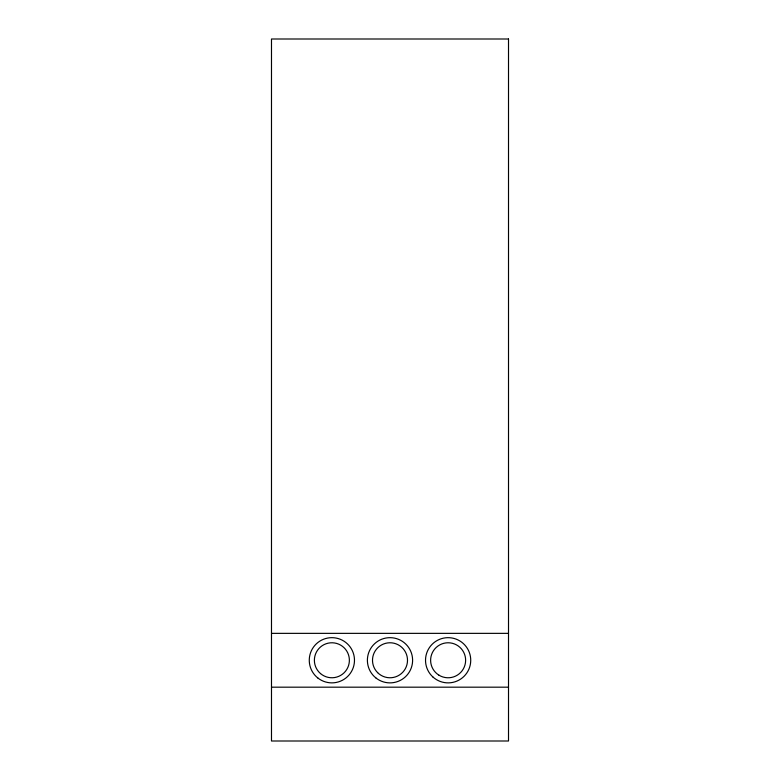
<?xml version="1.0" encoding="UTF-8"?>
<svg xmlns="http://www.w3.org/2000/svg" width="780" height="780" viewBox="0 0 780 780"><rect width="100%" height="100%" fill="white"/><g stroke="black" fill="none" stroke-linecap="round" stroke-linejoin="round"><path stroke-width="1.17" d="M271.489 633.36L508.511 633.36M271.489 687.18L508.511 687.18M508.511 39L271.489 39L271.489 741L508.511 741L508.511 39M375.814 677.879A22.61 22.61 0 0 0 412.337 663.751A22.61 22.61 0 0 0 381.849 639.181A22.61 22.61 0 0 0 375.814 677.879M317.918 678.054A22.61 22.61 0 0 0 354.256 663.458A22.61 22.61 0 0 0 323.447 639.288A22.61 22.61 0 0 0 317.918 678.054M432.9 676.981A22.61 22.61 0 0 0 470.213 665.096A22.61 22.61 0 0 0 441.256 638.732A22.61 22.61 0 0 0 432.9 676.981M320.531 673.588A17.501 17.501 0 0 0 349.089 663.439A17.501 17.501 0 0 0 326.011 643.783A17.501 17.501 0 0 0 320.531 673.588M377.627 672.643A17.501 17.501 0 0 0 406.906 664.804A17.501 17.501 0 0 0 385.466 643.364A17.501 17.501 0 0 0 377.627 672.643M438.984 675.197A17.501 17.501 0 0 0 465.621 660.718A17.501 17.501 0 0 0 439.764 644.894A17.501 17.501 0 0 0 438.984 675.197"/></g></svg>
